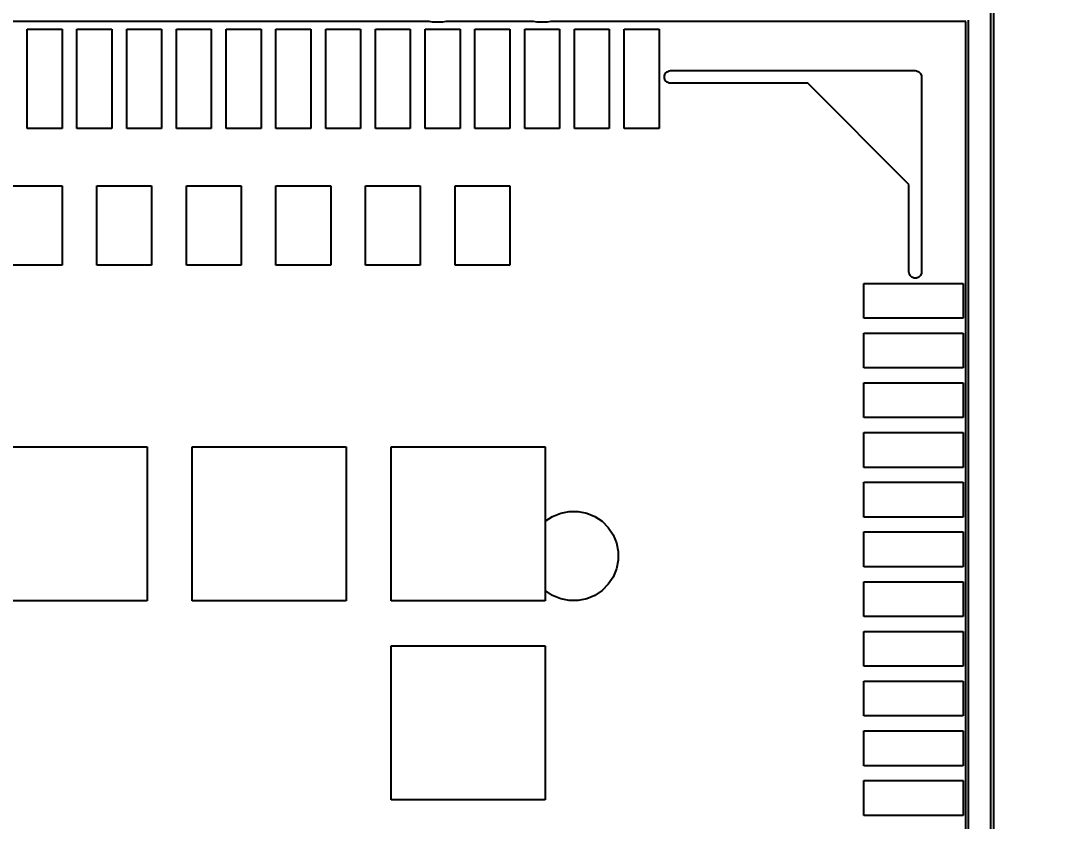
# Model space of a CAD drawing. Extents: x 100 to 191, y -173 to -30.
# Drawn here: x 145.51 to 166.58, y -144.94 to -128.85 of the extents above; entities that cross this region are included whole.
import ezdxf

# ---------------------------------------------------------------- set-up
doc = ezdxf.new("R2010")
doc.units = 0
doc.layers.get('0').update_dxf_attribs({"linetype": 'CONTINUOUS'})
doc.layers.get('Defpoints').update_dxf_attribs({"linetype": 'CONTINUOUS'})
doc.layers.add('BLACK', color=7, linetype='CONTINUOUS')
doc.dimstyles.get("Standard").update_dxf_attribs({"dimtxt": 3, "dimasz": 3, "dimexe": 0.18, "dimexo": 0.0625, "dimgap": 0.09, "dimtad": 0, "dimtih": 1, "dimtoh": 1, "dimzin": 0, "dimdsep": 46, "dimtxsty": 'Standard', "dimcen": 0.09, "dimclrd": 3, "dimclre": 3, "dimclrt": 3, "dimadec": 0, "dimazin": 0, "dimtfac": 1, "dimtofl": 0, "dimtmove": 0, "dimatfit": 3, "dimfxl": 1, "dimtolj": 1, "dimtzin": 0, "dimarcsym": 0})

# ---------------------------------------------------------------- blocks, each defined once
blk = doc.blocks.new('*D14')
at = {"color": 3, "linetype": 'Continuous', "lineweight": -2}
for p, q in [((162.437, -52.406), (185.143, -52.417)), ((184.961, -55.417), (184.936, -106.524)), ((184.909, -160.811), (184.934, -109.704)), ((162.381, -163.8), (185.087, -163.811))]:
    blk.add_line(p, q, dxfattribs=at)
at = {"color": 3, "linetype": 'Continuous'}
for points in [[(184.461, -55.417), (185.461, -55.417), (184.963, -52.417)], [(184.409, -160.811), (185.409, -160.812), (184.907, -163.811)]]:
    blk.add_solid(points, dxfattribs=at)
at = {"layer": 'Defpoints', "color": 0, "linetype": 'Continuous'}
for p in [(162.374, -52.406), (184.963, -52.417), (162.319, -163.8)]:
    blk.add_point(p, dxfattribs=at)
at = {"color": 3, "linetype": 'Continuous', "insert": (184.935, -108.114), "char_height": 3, "attachment_point": 5}
blk.add_mtext('\\A1;111.39', dxfattribs=at)

msp = doc.modelspace()

# ---------------------------------------------------------------- linework, layer by layer
at = {"layer": 'BLACK', "linetype": 'Continuous'}
for p, q in [((165.0115, -158.241995), (165.0115, -51.75159)), ((165.0615, -51.75159), (165.0615, -158.242)), ((153.716665, -128.86557), (132.3795, -128.86557)), ((153.789532, -128.880064), (153.716665, -128.86557)), ((153.990468, -128.880064), (153.789532, -128.880064)), ((154.063335, -128.86557), (153.990468, -128.880064)), ((155.816665, -128.86557), (154.063335, -128.86557)), ((155.889532, -128.880064), (155.816665, -128.86557)), ((156.090468, -128.880064), (155.889532, -128.880064)), ((156.163335, -128.86557), (156.090468, -128.880064)), ((164.5045, -128.86557), (156.163335, -128.86557)), ((164.5045, -161.04057), (164.5045, -128.86557)), ((164.5545, -128.84057), (164.5545, -161.06557)), ((145.6405, -131.01557), (145.6405, -129.01557)), ((145.6405, -129.01557), (146.3405, -129.01557)), ((145.6405, -131.01557), (145.6405, -129.01557)), ((145.6405, -129.01557), (146.3405, -129.01557)), ((146.3405, -129.01557), (146.3405, -131.01557)), ((146.3405, -129.01557), (146.3405, -131.01557)), ((146.6405, -131.01557), (146.6405, -129.01557)), ((146.6405, -129.01557), (147.3405, -129.01557)), ((146.6405, -131.01557), (146.6405, -129.01557)), ((146.6405, -129.01557), (147.3405, -129.01557)), ((147.3405, -129.01557), (147.3405, -131.01557)), ((147.3405, -129.01557), (147.3405, -131.01557)), ((147.6405, -131.01557), (147.6405, -129.01557)), ((147.6405, -129.01557), (148.3405, -129.01557)), ((147.6405, -131.01557), (147.6405, -129.01557)), ((147.6405, -129.01557), (148.3405, -129.01557)), ((148.3405, -129.01557), (148.3405, -131.01557)), ((148.3405, -129.01557), (148.3405, -131.01557)), ((148.6405, -131.01557), (148.6405, -129.01557)), ((148.6405, -129.01557), (149.3405, -129.01557)), ((148.6405, -131.01557), (148.6405, -129.01557)), ((148.6405, -129.01557), (149.3405, -129.01557)), ((149.3405, -129.01557), (149.3405, -131.01557)), ((149.3405, -129.01557), (149.3405, -131.01557)), ((149.6405, -131.01557), (149.6405, -129.01557)), ((149.6405, -129.01557), (150.3405, -129.01557)), ((149.6405, -131.01557), (149.6405, -129.01557)), ((149.6405, -129.01557), (150.3405, -129.01557)), ((150.3405, -129.01557), (150.3405, -131.01557)), ((150.3405, -129.01557), (150.3405, -131.01557)), ((150.6405, -131.01557), (150.6405, -129.01557)), ((150.6405, -129.01557), (151.3405, -129.01557)), ((150.6405, -131.01557), (150.6405, -129.01557)), ((150.6405, -129.01557), (151.3405, -129.01557)), ((151.3405, -129.01557), (151.3405, -131.01557)), ((151.3405, -129.01557), (151.3405, -131.01557)), ((151.6405, -131.01557), (151.6405, -129.01557)), ((151.6405, -129.01557), (152.3405, -129.01557)), ((151.6405, -131.01557), (151.6405, -129.01557)), ((151.6405, -129.01557), (152.3405, -129.01557)), ((152.3405, -129.01557), (152.3405, -131.01557)), ((152.3405, -129.01557), (152.3405, -131.01557)), ((152.6405, -131.01557), (152.6405, -129.01557)), ((152.6405, -129.01557), (153.3405, -129.01557)), ((152.6405, -131.01557), (152.6405, -129.01557)), ((152.6405, -129.01557), (153.3405, -129.01557)), ((153.3405, -129.01557), (153.3405, -131.01557)), ((153.3405, -129.01557), (153.3405, -131.01557)), ((153.6405, -131.01557), (153.6405, -129.01557)), ((153.6405, -129.01557), (154.3405, -129.01557)), ((153.6405, -131.01557), (153.6405, -129.01557)), ((153.6405, -129.01557), (154.3405, -129.01557)), ((154.3405, -129.01557), (154.3405, -131.01557)), ((154.3405, -129.01557), (154.3405, -131.01557)), ((154.6405, -131.01557), (154.6405, -129.01557)), ((154.6405, -129.01557), (155.3405, -129.01557)), ((154.6405, -131.01557), (154.6405, -129.01557)), ((154.6405, -129.01557), (155.3405, -129.01557)), ((155.3405, -129.01557), (155.3405, -131.01557)), ((155.3405, -129.01557), (155.3405, -131.01557)), ((155.6405, -131.01557), (155.6405, -129.01557)), ((155.6405, -129.01557), (156.3405, -129.01557)), ((155.6405, -131.01557), (155.6405, -129.01557)), ((155.6405, -129.01557), (156.3405, -129.01557)), ((156.3405, -129.01557), (156.3405, -131.01557)), ((156.3405, -129.01557), (156.3405, -131.01557)), ((156.6405, -131.01557), (156.6405, -129.01557)), ((156.6405, -129.01557), (157.3405, -129.01557)), ((156.6405, -131.01557), (156.6405, -129.01557)), ((156.6405, -129.01557), (157.3405, -129.01557)), ((157.3405, -129.01557), (157.3405, -131.01557)), ((157.3405, -129.01557), (157.3405, -131.01557)), ((157.6405, -131.01557), (157.6405, -129.01557)), ((157.6405, -129.01557), (158.3405, -129.01557)), ((157.6405, -131.01557), (157.6405, -129.01557)), ((157.6405, -129.01557), (158.3405, -129.01557)), ((158.3405, -129.01557), (158.3405, -131.01557)), ((158.3405, -129.01557), (158.3405, -131.01557)), ((158.44694, -129.954794), (158.465903, -129.909013)), ((158.44694, -130.004346), (158.44694, -129.954794)), ((158.465903, -129.909013), (158.500943, -129.873973)), ((158.500943, -129.873973), (158.546724, -129.85501)), ((158.546724, -129.85501), (158.5715, -129.85257)), ((158.5715, -129.85257), (163.4905, -129.85257)), ((163.4905, -129.85257), (163.515276, -129.85501)), ((163.515276, -129.85501), (163.561057, -129.873973)), ((163.561057, -129.873973), (163.596097, -129.909013)), ((163.596097, -129.909013), (163.61506, -129.954794)), ((163.61506, -129.954794), (163.6175, -129.97957)), ((158.465903, -130.050127), (158.44694, -130.004346)), ((158.500943, -130.085167), (158.465903, -130.050127)), ((158.546724, -130.10413), (158.500943, -130.085167)), ((158.5715, -130.10657), (158.546724, -130.10413)), ((161.3315, -130.10657), (158.5715, -130.10657)), ((163.3635, -132.13857), (161.3315, -130.10657)), ((163.6175, -129.97957), (163.6175, -133.89857)), ((146.3405, -131.01557), (145.6405, -131.01557)), ((146.3405, -131.01557), (145.6405, -131.01557)), ((147.3405, -131.01557), (146.6405, -131.01557)), ((147.3405, -131.01557), (146.6405, -131.01557)), ((148.3405, -131.01557), (147.6405, -131.01557)), ((148.3405, -131.01557), (147.6405, -131.01557)), ((149.3405, -131.01557), (148.6405, -131.01557)), ((149.3405, -131.01557), (148.6405, -131.01557)), ((150.3405, -131.01557), (149.6405, -131.01557)), ((150.3405, -131.01557), (149.6405, -131.01557)), ((151.3405, -131.01557), (150.6405, -131.01557)), ((151.3405, -131.01557), (150.6405, -131.01557)), ((152.3405, -131.01557), (151.6405, -131.01557)), ((152.3405, -131.01557), (151.6405, -131.01557)), ((153.3405, -131.01557), (152.6405, -131.01557)), ((153.3405, -131.01557), (152.6405, -131.01557)), ((154.3405, -131.01557), (153.6405, -131.01557)), ((154.3405, -131.01557), (153.6405, -131.01557)), ((155.3405, -131.01557), (154.6405, -131.01557)), ((155.3405, -131.01557), (154.6405, -131.01557)), ((156.3405, -131.01557), (155.6405, -131.01557)), ((156.3405, -131.01557), (155.6405, -131.01557)), ((157.3405, -131.01557), (156.6405, -131.01557)), ((157.3405, -131.01557), (156.6405, -131.01557)), ((158.3405, -131.01557), (157.6405, -131.01557)), ((158.3405, -131.01557), (157.6405, -131.01557)), ((145.2405, -132.16557), (146.3405, -132.16557)), ((145.2405, -132.16557), (146.3405, -132.16557)), ((146.3405, -132.16557), (146.3405, -133.76557)), ((146.3405, -132.16557), (146.3405, -133.76557)), ((147.0405, -133.76557), (147.0405, -132.16557)), ((147.0405, -132.16557), (148.1405, -132.16557)), ((147.0405, -133.76557), (147.0405, -132.16557)), ((147.0405, -132.16557), (148.1405, -132.16557)), ((148.1405, -132.16557), (148.1405, -133.76557)), ((148.1405, -132.16557), (148.1405, -133.76557)), ((148.8405, -133.76557), (148.8405, -132.16557)), ((148.8405, -132.16557), (149.9405, -132.16557)), ((148.8405, -133.76557), (148.8405, -132.16557)), ((148.8405, -132.16557), (149.9405, -132.16557)), ((149.9405, -132.16557), (149.9405, -133.76557)), ((149.9405, -132.16557), (149.9405, -133.76557)), ((150.6405, -133.76557), (150.6405, -132.16557)), ((150.6405, -132.16557), (151.7405, -132.16557)), ((150.6405, -133.76557), (150.6405, -132.16557)), ((150.6405, -132.16557), (151.7405, -132.16557)), ((151.7405, -132.16557), (151.7405, -133.76557)), ((151.7405, -132.16557), (151.7405, -133.76557)), ((152.4405, -133.76557), (152.4405, -132.16557)), ((152.4405, -132.16557), (153.5405, -132.16557)), ((152.4405, -133.76557), (152.4405, -132.16557)), ((152.4405, -132.16557), (153.5405, -132.16557)), ((153.5405, -132.16557), (153.5405, -133.76557)), ((153.5405, -132.16557), (153.5405, -133.76557)), ((154.2405, -133.76557), (154.2405, -132.16557)), ((154.2405, -132.16557), (155.3405, -132.16557)), ((154.2405, -133.76557), (154.2405, -132.16557)), ((154.2405, -132.16557), (155.3405, -132.16557)), ((155.3405, -132.16557), (155.3405, -133.76557)), ((155.3405, -132.16557), (155.3405, -133.76557)), ((163.3635, -133.89857), (163.3635, -132.13857)), ((146.3405, -133.76557), (145.2405, -133.76557)), ((146.3405, -133.76557), (145.2405, -133.76557)), ((148.1405, -133.76557), (147.0405, -133.76557)), ((148.1405, -133.76557), (147.0405, -133.76557)), ((149.9405, -133.76557), (148.8405, -133.76557)), ((149.9405, -133.76557), (148.8405, -133.76557)), ((151.7405, -133.76557), (150.6405, -133.76557)), ((151.7405, -133.76557), (150.6405, -133.76557)), ((153.5405, -133.76557), (152.4405, -133.76557)), ((153.5405, -133.76557), (152.4405, -133.76557)), ((155.3405, -133.76557), (154.2405, -133.76557)), ((155.3405, -133.76557), (154.2405, -133.76557)), ((163.36594, -133.923346), (163.3635, -133.89857)), ((163.384903, -133.969127), (163.36594, -133.923346)), ((163.419943, -134.004167), (163.384903, -133.969127)), ((163.596097, -133.969127), (163.561057, -134.004167)), ((163.61506, -133.923346), (163.596097, -133.969127)), ((163.6175, -133.89857), (163.61506, -133.923346)), ((162.4545, -134.82957), (162.4545, -134.12957)), ((162.4545, -134.12957), (164.4545, -134.12957)), ((162.4545, -134.82957), (162.4545, -134.12957)), ((162.4545, -134.12957), (164.4545, -134.12957)), ((163.465724, -134.02313), (163.419943, -134.004167)), ((163.515276, -134.02313), (163.465724, -134.02313)), ((163.561057, -134.004167), (163.515276, -134.02313)), ((164.4545, -134.12957), (164.4545, -134.82957)), ((164.4545, -134.12957), (164.4545, -134.82957)), ((164.4545, -134.82957), (162.4545, -134.82957)), ((164.4545, -134.82957), (162.4545, -134.82957)), ((162.4545, -135.82957), (162.4545, -135.12957)), ((162.4545, -135.12957), (164.4545, -135.12957)), ((162.4545, -135.82957), (162.4545, -135.12957)), ((162.4545, -135.12957), (164.4545, -135.12957)), ((164.4545, -135.12957), (164.4545, -135.82957)), ((164.4545, -135.12957), (164.4545, -135.82957)), ((164.4545, -135.82957), (162.4545, -135.82957)), ((164.4545, -135.82957), (162.4545, -135.82957)), ((162.4545, -136.82957), (162.4545, -136.12957)), ((162.4545, -136.12957), (164.4545, -136.12957)), ((162.4545, -136.82957), (162.4545, -136.12957)), ((162.4545, -136.12957), (164.4545, -136.12957)), ((164.4545, -136.12957), (164.4545, -136.82957)), ((164.4545, -136.12957), (164.4545, -136.82957)), ((164.4545, -136.82957), (162.4545, -136.82957)), ((164.4545, -136.82957), (162.4545, -136.82957)), ((162.4545, -137.82957), (162.4545, -137.12957)), ((162.4545, -137.12957), (164.4545, -137.12957)), ((162.4545, -137.82957), (162.4545, -137.12957)), ((162.4545, -137.12957), (164.4545, -137.12957)), ((164.4545, -137.12957), (164.4545, -137.82957)), ((164.4545, -137.12957), (164.4545, -137.82957)), ((144.9545, -137.41557), (148.0545, -137.41557)), ((144.9545, -137.41557), (148.0545, -137.41557)), ((148.0545, -137.41557), (148.0545, -140.51557)), ((148.0545, -137.41557), (148.0545, -140.51557)), ((148.9545, -140.51557), (148.9545, -137.41557)), ((148.9545, -137.41557), (152.0545, -137.41557)), ((148.9545, -140.51557), (148.9545, -137.41557)), ((148.9545, -137.41557), (152.0545, -137.41557)), ((152.0545, -137.41557), (152.0545, -140.51557)), ((152.0545, -137.41557), (152.0545, -140.51557)), ((152.9545, -140.51557), (152.9545, -137.41557)), ((152.9545, -137.41557), (156.0545, -137.41557)), ((152.9545, -140.51557), (152.9545, -137.41557)), ((152.9545, -137.41557), (156.0545, -137.41557)), ((156.0545, -137.41557), (156.0545, -138.914423)), ((156.0545, -137.41557), (156.0545, -140.51557)), ((164.4545, -137.82957), (162.4545, -137.82957)), ((164.4545, -137.82957), (162.4545, -137.82957)), ((162.4545, -138.82957), (162.4545, -138.12957)), ((162.4545, -138.12957), (164.4545, -138.12957)), ((162.4545, -138.82957), (162.4545, -138.12957)), ((162.4545, -138.12957), (164.4545, -138.12957)), ((164.4545, -138.12957), (164.4545, -138.82957)), ((164.4545, -138.12957), (164.4545, -138.82957)), ((156.0545, -138.914423), (156.200243, -138.817041)), ((156.200243, -138.817041), (156.363244, -138.749524)), ((156.363244, -138.749524), (156.536285, -138.715104)), ((156.536285, -138.715104), (156.712715, -138.715104)), ((156.712715, -138.715104), (156.885756, -138.749524)), ((156.885756, -138.749524), (157.048757, -138.817041)), ((157.048757, -138.817041), (157.195454, -138.915061)), ((157.195454, -138.915061), (157.320209, -139.039816)), ((164.4545, -138.82957), (162.4545, -138.82957)), ((164.4545, -138.82957), (162.4545, -138.82957)), ((157.320209, -139.039816), (157.418229, -139.186513)), ((157.418229, -139.186513), (157.485746, -139.349514)), ((162.4545, -139.82957), (162.4545, -139.12957)), ((162.4545, -139.12957), (164.4545, -139.12957)), ((162.4545, -139.82957), (162.4545, -139.12957)), ((162.4545, -139.12957), (164.4545, -139.12957)), ((164.4545, -139.12957), (164.4545, -139.82957)), ((164.4545, -139.12957), (164.4545, -139.82957)), ((157.485746, -139.349514), (157.520166, -139.522555)), ((157.520166, -139.522555), (157.520166, -139.698985)), ((157.485746, -139.872026), (157.418229, -140.035027)), ((157.520166, -139.698985), (157.485746, -139.872026)), ((164.4545, -139.82957), (162.4545, -139.82957)), ((164.4545, -139.82957), (162.4545, -139.82957)), ((157.418229, -140.035027), (157.320209, -140.181724)), ((157.320209, -140.181724), (157.195454, -140.306479)), ((162.4545, -140.82957), (162.4545, -140.12957)), ((162.4545, -140.12957), (164.4545, -140.12957)), ((162.4545, -140.82957), (162.4545, -140.12957)), ((162.4545, -140.12957), (164.4545, -140.12957)), ((164.4545, -140.12957), (164.4545, -140.82957)), ((164.4545, -140.12957), (164.4545, -140.82957)), ((156.200243, -140.404499), (156.0545, -140.307116)), ((156.0545, -140.307116), (156.0545, -140.51557)), ((156.363244, -140.472016), (156.200243, -140.404499)), ((156.536285, -140.506436), (156.363244, -140.472016)), ((156.712715, -140.506436), (156.536285, -140.506436)), ((156.885756, -140.472016), (156.712715, -140.506436)), ((157.048757, -140.404499), (156.885756, -140.472016)), ((157.195454, -140.306479), (157.048757, -140.404499)), ((148.0545, -140.51557), (144.9545, -140.51557)), ((148.0545, -140.51557), (144.9545, -140.51557)), ((152.0545, -140.51557), (148.9545, -140.51557)), ((152.0545, -140.51557), (148.9545, -140.51557)), ((156.0545, -140.51557), (152.9545, -140.51557)), ((156.0545, -140.51557), (152.9545, -140.51557)), ((164.4545, -140.82957), (162.4545, -140.82957)), ((164.4545, -140.82957), (162.4545, -140.82957)), ((162.4545, -141.82957), (162.4545, -141.12957)), ((162.4545, -141.12957), (164.4545, -141.12957)), ((162.4545, -141.82957), (162.4545, -141.12957)), ((162.4545, -141.12957), (164.4545, -141.12957)), ((164.4545, -141.12957), (164.4545, -141.82957)), ((164.4545, -141.12957), (164.4545, -141.82957)), ((152.9545, -144.51557), (152.9545, -141.41557)), ((152.9545, -141.41557), (156.0545, -141.41557)), ((152.9545, -144.51557), (152.9545, -141.41557)), ((152.9545, -141.41557), (156.0545, -141.41557)), ((156.0545, -141.41557), (156.0545, -144.51557)), ((156.0545, -141.41557), (156.0545, -144.51557)), ((164.4545, -141.82957), (162.4545, -141.82957)), ((164.4545, -141.82957), (162.4545, -141.82957)), ((162.4545, -142.82957), (162.4545, -142.12957)), ((162.4545, -142.12957), (164.4545, -142.12957)), ((162.4545, -142.82957), (162.4545, -142.12957)), ((162.4545, -142.12957), (164.4545, -142.12957)), ((164.4545, -142.12957), (164.4545, -142.82957)), ((164.4545, -142.12957), (164.4545, -142.82957)), ((164.4545, -142.82957), (162.4545, -142.82957)), ((164.4545, -142.82957), (162.4545, -142.82957)), ((162.4545, -143.82957), (162.4545, -143.12957)), ((162.4545, -143.12957), (164.4545, -143.12957)), ((162.4545, -143.82957), (162.4545, -143.12957)), ((162.4545, -143.12957), (164.4545, -143.12957)), ((164.4545, -143.12957), (164.4545, -143.82957)), ((164.4545, -143.12957), (164.4545, -143.82957)), ((164.4545, -143.82957), (162.4545, -143.82957)), ((164.4545, -143.82957), (162.4545, -143.82957)), ((162.4545, -144.82957), (162.4545, -144.12957)), ((162.4545, -144.12957), (164.4545, -144.12957)), ((162.4545, -144.82957), (162.4545, -144.12957)), ((162.4545, -144.12957), (164.4545, -144.12957)), ((164.4545, -144.12957), (164.4545, -144.82957)), ((164.4545, -144.12957), (164.4545, -144.82957)), ((156.0545, -144.51557), (152.9545, -144.51557)), ((156.0545, -144.51557), (152.9545, -144.51557)), ((164.4545, -144.82957), (162.4545, -144.82957)), ((164.4545, -144.82957), (162.4545, -144.82957))]:
    msp.add_line(p, q, dxfattribs=at)

# ---------------------------------------------------------------- dimensions: what is measured, and where the dimension line sits
at = {"linetype": 'Continuous'}
dim = msp.add_aligned_dim(p1=(162.3187, -163.8), p2=(162.3745, -52.40557), distance=-22.588479, dimstyle='Standard', dxfattribs=at)
dim.commit()
dim.dimension.update_dxf_attribs({"geometry": '*D14', "text_midpoint": (184.935076, -108.1141)})

doc.saveas('drawing.dxf')
